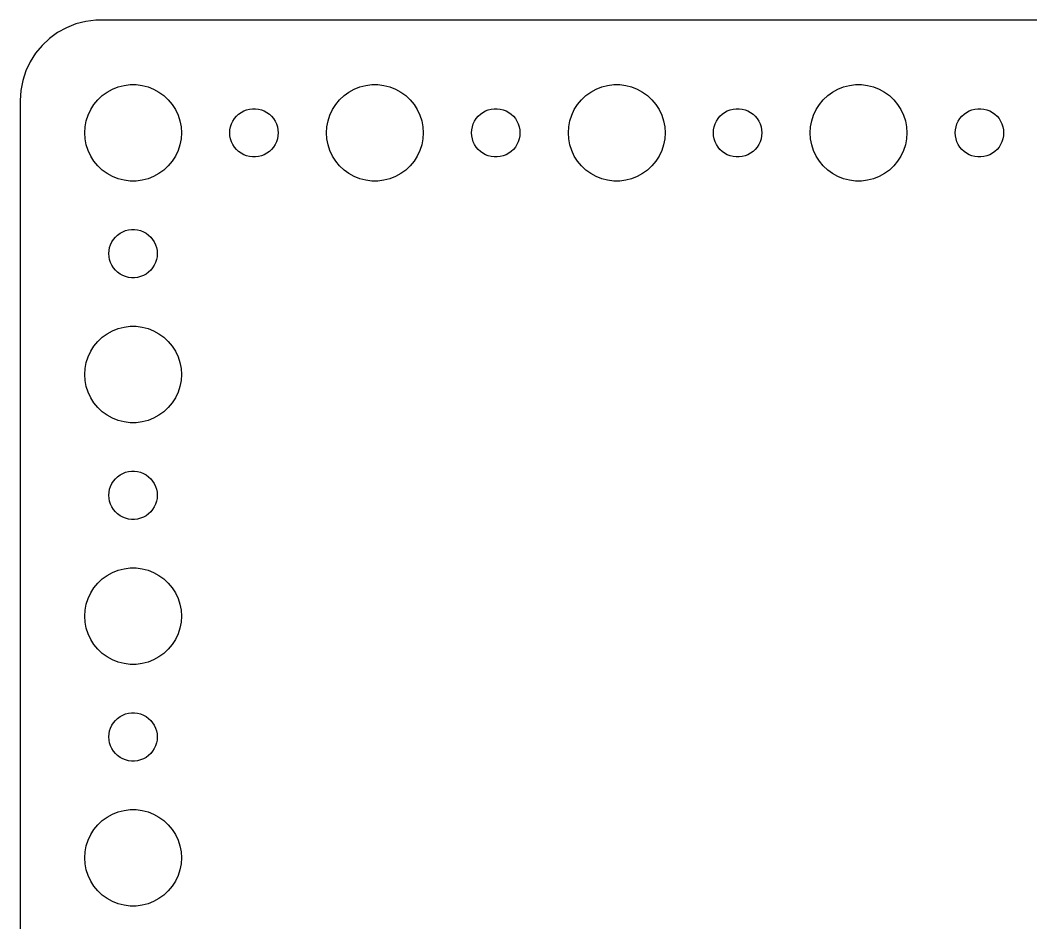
# Model space of a CAD drawing. Header units: metres. Extents: x -134 to 134, y 518 to 1078.
# Drawn here: x -134.5 to -71.8, y 680 to 736 of the extents above; entities that cross this region are included whole.
import ezdxf

# ---------------------------------------------------------------- set-up
doc = ezdxf.new("R2010")
doc.units = ezdxf.units.M

msp = doc.modelspace()

# ---------------------------------------------------------------- linework, layer by layer
for p, q in [((-129.814, 735.99), (-130.437, 735.911)), ((129.814, 735.99), (-129.814, 735.99)), ((-131.629, 735.524), (-132.179, 735.222)), ((-131.045, 735.755), (-131.629, 735.524)), ((-130.437, 735.911), (-131.045, 735.755)), ((-132.687, 734.853), (-133.145, 734.423)), ((-132.179, 735.222), (-132.687, 734.853)), ((-133.145, 734.423), (-133.545, 733.939)), ((-133.545, 733.939), (-133.882, 733.409)), ((-134.149, 732.841), (-134.343, 732.243)), ((-133.882, 733.409), (-134.149, 732.841)), ((-134.343, 732.243), (-134.461, 731.627)), ((-134.461, 731.627), (-134.5, 731)), ((-129.107, 731.533), (-128.777, 731.714)), ((-128.777, 731.714), (-128.427, 731.853)), ((-128.427, 731.853), (-128.062, 731.947)), ((-128.062, 731.947), (-127.688, 731.994)), ((-127.688, 731.994), (-127.312, 731.994)), ((-127.312, 731.994), (-126.938, 731.947)), ((-126.938, 731.947), (-126.573, 731.853)), ((-126.573, 731.853), (-126.223, 731.714)), ((-126.223, 731.714), (-125.893, 731.533)), ((-114.107, 731.533), (-113.777, 731.714)), ((-113.777, 731.714), (-113.427, 731.853)), ((-113.427, 731.853), (-113.062, 731.947)), ((-113.062, 731.947), (-112.688, 731.994)), ((-112.688, 731.994), (-112.312, 731.994)), ((-112.312, 731.994), (-111.938, 731.947)), ((-111.938, 731.947), (-111.573, 731.853)), ((-111.573, 731.853), (-111.223, 731.714)), ((-111.223, 731.714), (-110.893, 731.533)), ((-99.1075, 731.533), (-98.7773, 731.714)), ((-98.7773, 731.714), (-98.427, 731.853)), ((-98.427, 731.853), (-98.0621, 731.947)), ((-98.0621, 731.947), (-97.6884, 731.994)), ((-97.6884, 731.994), (-97.3116, 731.994)), ((-97.3116, 731.994), (-96.9379, 731.947)), ((-96.9379, 731.947), (-96.573, 731.853)), ((-96.573, 731.853), (-96.2227, 731.714)), ((-96.2227, 731.714), (-95.8925, 731.533)), ((-84.1075, 731.533), (-83.7773, 731.714)), ((-83.7773, 731.714), (-83.427, 731.853)), ((-83.427, 731.853), (-83.0621, 731.947)), ((-83.0621, 731.947), (-82.6884, 731.994)), ((-82.6884, 731.994), (-82.3116, 731.994)), ((-82.3116, 731.994), (-81.9379, 731.947)), ((-81.9379, 731.947), (-81.573, 731.853)), ((-81.573, 731.853), (-81.2227, 731.714)), ((-81.2227, 731.714), (-80.8925, 731.533)), ((-134.5, 731), (-134.5, 637)), ((-129.927, 730.763), (-129.687, 731.054)), ((-129.687, 731.054), (-129.412, 731.312)), ((-129.412, 731.312), (-129.107, 731.533)), ((-125.893, 731.533), (-125.588, 731.312)), ((-125.588, 731.312), (-125.313, 731.054)), ((-125.313, 731.054), (-125.073, 730.763)), ((-114.927, 730.763), (-114.687, 731.054)), ((-114.687, 731.054), (-114.412, 731.312)), ((-114.412, 731.312), (-114.107, 731.533)), ((-110.893, 731.533), (-110.588, 731.312)), ((-110.588, 731.312), (-110.313, 731.054)), ((-110.313, 731.054), (-110.073, 730.763)), ((-99.927, 730.763), (-99.6869, 731.054)), ((-99.6869, 731.054), (-99.4123, 731.312)), ((-99.4123, 731.312), (-99.1075, 731.533)), ((-95.8925, 731.533), (-95.5877, 731.312)), ((-95.5877, 731.312), (-95.3131, 731.054)), ((-95.3131, 731.054), (-95.073, 730.763)), ((-84.927, 730.763), (-84.6869, 731.054)), ((-84.6869, 731.054), (-84.4123, 731.312)), ((-84.4123, 731.312), (-84.1075, 731.533)), ((-80.8925, 731.533), (-80.5877, 731.312)), ((-80.5877, 731.312), (-80.3131, 731.054)), ((-80.3131, 731.054), (-80.073, 730.763)), ((-130.289, 730.104), (-130.129, 730.445)), ((-130.129, 730.445), (-129.927, 730.763)), ((-125.073, 730.763), (-124.871, 730.445)), ((-124.871, 730.445), (-124.711, 730.104)), ((-120.804, 730.266), (-120.639, 730.357)), ((-120.639, 730.357), (-120.464, 730.427)), ((-120.464, 730.427), (-120.281, 730.473)), ((-120.281, 730.473), (-120.094, 730.497)), ((-120.094, 730.497), (-119.906, 730.497)), ((-119.906, 730.497), (-119.719, 730.473)), ((-119.719, 730.473), (-119.536, 730.427)), ((-119.536, 730.427), (-119.361, 730.357)), ((-119.361, 730.357), (-119.196, 730.266)), ((-115.289, 730.104), (-115.129, 730.445)), ((-115.129, 730.445), (-114.927, 730.763)), ((-110.073, 730.763), (-109.871, 730.445)), ((-109.871, 730.445), (-109.711, 730.104)), ((-105.804, 730.266), (-105.639, 730.357)), ((-105.639, 730.357), (-105.464, 730.427)), ((-105.464, 730.427), (-105.281, 730.473)), ((-105.281, 730.473), (-105.094, 730.497)), ((-105.094, 730.497), (-104.906, 730.497)), ((-104.906, 730.497), (-104.719, 730.473)), ((-104.719, 730.473), (-104.536, 730.427)), ((-104.536, 730.427), (-104.361, 730.357)), ((-104.361, 730.357), (-104.196, 730.266)), ((-100.289, 730.104), (-100.129, 730.445)), ((-100.129, 730.445), (-99.927, 730.763)), ((-95.073, 730.763), (-94.8711, 730.445)), ((-94.8711, 730.445), (-94.7107, 730.104)), ((-90.8037, 730.266), (-90.6387, 730.357)), ((-90.6387, 730.357), (-90.4635, 730.427)), ((-90.4635, 730.427), (-90.2811, 730.473)), ((-90.2811, 730.473), (-90.0942, 730.497)), ((-90.0942, 730.497), (-89.9058, 730.497)), ((-89.9058, 730.497), (-89.7189, 730.473)), ((-89.7189, 730.473), (-89.5365, 730.427)), ((-89.5365, 730.427), (-89.3613, 730.357)), ((-89.3613, 730.357), (-89.1963, 730.266)), ((-85.2893, 730.104), (-85.1289, 730.445)), ((-85.1289, 730.445), (-84.927, 730.763)), ((-80.073, 730.763), (-79.8711, 730.445)), ((-79.8711, 730.445), (-79.7107, 730.104)), ((-75.8037, 730.266), (-75.6387, 730.357)), ((-75.6387, 730.357), (-75.4635, 730.427)), ((-75.4635, 730.427), (-75.2811, 730.473)), ((-75.2811, 730.473), (-75.0942, 730.497)), ((-75.0942, 730.497), (-74.9058, 730.497)), ((-74.9058, 730.497), (-74.7189, 730.473)), ((-74.7189, 730.473), (-74.5365, 730.427)), ((-74.5365, 730.427), (-74.3613, 730.357)), ((-74.3613, 730.357), (-74.1963, 730.266)), ((-130.476, 729.376), (-130.406, 729.746)), ((-130.406, 729.746), (-130.289, 730.104)), ((-124.711, 730.104), (-124.594, 729.746)), ((-124.594, 729.746), (-124.524, 729.376)), ((-121.395, 729.552), (-121.314, 729.723)), ((-121.314, 729.723), (-121.214, 729.882)), ((-121.214, 729.882), (-121.093, 730.027)), ((-121.093, 730.027), (-120.956, 730.156)), ((-120.956, 730.156), (-120.804, 730.266)), ((-119.196, 730.266), (-119.044, 730.156)), ((-119.044, 730.156), (-118.907, 730.027)), ((-118.907, 730.027), (-118.786, 729.882)), ((-118.786, 729.882), (-118.686, 729.723)), ((-118.686, 729.723), (-118.605, 729.552)), ((-115.476, 729.376), (-115.406, 729.746)), ((-115.406, 729.746), (-115.289, 730.104)), ((-109.711, 730.104), (-109.594, 729.746)), ((-109.594, 729.746), (-109.524, 729.376)), ((-106.395, 729.552), (-106.314, 729.723)), ((-106.314, 729.723), (-106.214, 729.882)), ((-106.214, 729.882), (-106.093, 730.027)), ((-106.093, 730.027), (-105.956, 730.156)), ((-105.956, 730.156), (-105.804, 730.266)), ((-104.196, 730.266), (-104.044, 730.156)), ((-104.044, 730.156), (-103.907, 730.027)), ((-103.907, 730.027), (-103.786, 729.882)), ((-103.786, 729.882), (-103.686, 729.723)), ((-103.686, 729.723), (-103.605, 729.552)), ((-100.476, 729.376), (-100.406, 729.746)), ((-100.406, 729.746), (-100.289, 730.104)), ((-94.7107, 730.104), (-94.5943, 729.746)), ((-94.5943, 729.746), (-94.5237, 729.376)), ((-91.3947, 729.552), (-91.3145, 729.723)), ((-91.3145, 729.723), (-91.2135, 729.882)), ((-91.2135, 729.882), (-91.0934, 730.027)), ((-91.0934, 730.027), (-90.9561, 730.156)), ((-90.9561, 730.156), (-90.8037, 730.266)), ((-89.1963, 730.266), (-89.0439, 730.156)), ((-89.0439, 730.156), (-88.9065, 730.027)), ((-88.9065, 730.027), (-88.7865, 729.882)), ((-88.7865, 729.882), (-88.6855, 729.723)), ((-88.6855, 729.723), (-88.6053, 729.552)), ((-85.4763, 729.376), (-85.4057, 729.746)), ((-85.4057, 729.746), (-85.2893, 730.104)), ((-79.7107, 730.104), (-79.5943, 729.746)), ((-79.5943, 729.746), (-79.5237, 729.376)), ((-76.3947, 729.552), (-76.3145, 729.723)), ((-76.3145, 729.723), (-76.2135, 729.882)), ((-76.2135, 729.882), (-76.0934, 730.027)), ((-76.0934, 730.027), (-75.9561, 730.156)), ((-75.9561, 730.156), (-75.8037, 730.266)), ((-74.1963, 730.266), (-74.0439, 730.156)), ((-74.0439, 730.156), (-73.9065, 730.027)), ((-73.9065, 730.027), (-73.7865, 729.882)), ((-73.7865, 729.882), (-73.6855, 729.723)), ((-73.6855, 729.723), (-73.6053, 729.552)), ((-130.5, 729), (-130.476, 729.376)), ((-124.524, 729.376), (-124.5, 729)), ((-121.5, 729), (-121.488, 729.188)), ((-121.488, 729.188), (-121.453, 729.373)), ((-121.453, 729.373), (-121.395, 729.552)), ((-118.605, 729.552), (-118.547, 729.373)), ((-118.547, 729.373), (-118.512, 729.188)), ((-118.512, 729.188), (-118.5, 729)), ((-115.5, 729), (-115.476, 729.376)), ((-109.524, 729.376), (-109.5, 729)), ((-106.5, 729), (-106.488, 729.188)), ((-106.488, 729.188), (-106.453, 729.373)), ((-106.453, 729.373), (-106.395, 729.552)), ((-103.605, 729.552), (-103.547, 729.373)), ((-103.547, 729.373), (-103.512, 729.188)), ((-103.512, 729.188), (-103.5, 729)), ((-100.5, 729), (-100.476, 729.376)), ((-94.5237, 729.376), (-94.5, 729)), ((-91.5, 729), (-91.4882, 729.188)), ((-91.4882, 729.188), (-91.4529, 729.373)), ((-91.4529, 729.373), (-91.3947, 729.552)), ((-88.6053, 729.552), (-88.5471, 729.373)), ((-88.5471, 729.373), (-88.5118, 729.188)), ((-88.5118, 729.188), (-88.5, 729)), ((-85.5, 729), (-85.4763, 729.376)), ((-79.5237, 729.376), (-79.5, 729)), ((-76.5, 729), (-76.4882, 729.188)), ((-76.4882, 729.188), (-76.4529, 729.373)), ((-76.4529, 729.373), (-76.3947, 729.552)), ((-73.6053, 729.552), (-73.5471, 729.373)), ((-73.5471, 729.373), (-73.5118, 729.188)), ((-73.5118, 729.188), (-73.5, 729)), ((-130.476, 728.624), (-130.5, 729)), ((-130.406, 728.254), (-130.476, 728.624)), ((-124.524, 728.624), (-124.594, 728.254)), ((-124.5, 729), (-124.524, 728.624)), ((-121.488, 728.812), (-121.5, 729)), ((-121.453, 728.627), (-121.488, 728.812)), ((-121.395, 728.448), (-121.453, 728.627)), ((-121.314, 728.277), (-121.395, 728.448)), ((-118.605, 728.448), (-118.686, 728.277)), ((-118.547, 728.627), (-118.605, 728.448)), ((-118.512, 728.812), (-118.547, 728.627)), ((-118.5, 729), (-118.512, 728.812)), ((-115.476, 728.624), (-115.5, 729)), ((-115.406, 728.254), (-115.476, 728.624)), ((-109.524, 728.624), (-109.594, 728.254)), ((-109.5, 729), (-109.524, 728.624)), ((-106.488, 728.812), (-106.5, 729)), ((-106.453, 728.627), (-106.488, 728.812)), ((-106.395, 728.448), (-106.453, 728.627)), ((-106.314, 728.277), (-106.395, 728.448)), ((-103.605, 728.448), (-103.686, 728.277)), ((-103.547, 728.627), (-103.605, 728.448)), ((-103.512, 728.812), (-103.547, 728.627)), ((-103.5, 729), (-103.512, 728.812)), ((-100.476, 728.624), (-100.5, 729)), ((-100.406, 728.254), (-100.476, 728.624)), ((-94.5237, 728.624), (-94.5943, 728.254)), ((-94.5, 729), (-94.5237, 728.624)), ((-91.4882, 728.812), (-91.5, 729)), ((-91.4529, 728.627), (-91.4882, 728.812)), ((-91.3947, 728.448), (-91.4529, 728.627)), ((-91.3145, 728.277), (-91.3947, 728.448)), ((-88.6053, 728.448), (-88.6855, 728.277)), ((-88.5471, 728.627), (-88.6053, 728.448)), ((-88.5118, 728.812), (-88.5471, 728.627)), ((-88.5, 729), (-88.5118, 728.812)), ((-85.4763, 728.624), (-85.5, 729)), ((-85.4057, 728.254), (-85.4763, 728.624)), ((-79.5237, 728.624), (-79.5943, 728.254)), ((-79.5, 729), (-79.5237, 728.624)), ((-76.4882, 728.812), (-76.5, 729)), ((-76.4529, 728.627), (-76.4882, 728.812)), ((-76.3947, 728.448), (-76.4529, 728.627)), ((-76.3145, 728.277), (-76.3947, 728.448)), ((-73.6053, 728.448), (-73.6855, 728.277)), ((-73.5471, 728.627), (-73.6053, 728.448)), ((-73.5118, 728.812), (-73.5471, 728.627)), ((-73.5, 729), (-73.5118, 728.812)), ((-130.289, 727.896), (-130.406, 728.254)), ((-130.129, 727.555), (-130.289, 727.896)), ((-124.711, 727.896), (-124.871, 727.555)), ((-124.594, 728.254), (-124.711, 727.896)), ((-121.214, 728.118), (-121.314, 728.277)), ((-121.093, 727.973), (-121.214, 728.118)), ((-120.956, 727.844), (-121.093, 727.973)), ((-120.804, 727.734), (-120.956, 727.844)), ((-119.044, 727.844), (-119.196, 727.734)), ((-118.907, 727.973), (-119.044, 727.844)), ((-118.786, 728.118), (-118.907, 727.973)), ((-118.686, 728.277), (-118.786, 728.118)), ((-115.289, 727.896), (-115.406, 728.254)), ((-115.129, 727.555), (-115.289, 727.896)), ((-109.711, 727.896), (-109.871, 727.555)), ((-109.594, 728.254), (-109.711, 727.896)), ((-106.214, 728.118), (-106.314, 728.277)), ((-106.093, 727.973), (-106.214, 728.118)), ((-105.956, 727.844), (-106.093, 727.973)), ((-105.804, 727.734), (-105.956, 727.844)), ((-104.044, 727.844), (-104.196, 727.734)), ((-103.907, 727.973), (-104.044, 727.844)), ((-103.786, 728.118), (-103.907, 727.973)), ((-103.686, 728.277), (-103.786, 728.118)), ((-100.289, 727.896), (-100.406, 728.254)), ((-100.129, 727.555), (-100.289, 727.896)), ((-94.7107, 727.896), (-94.8711, 727.555)), ((-94.5943, 728.254), (-94.7107, 727.896)), ((-91.2135, 728.118), (-91.3145, 728.277)), ((-91.0934, 727.973), (-91.2135, 728.118)), ((-90.9561, 727.844), (-91.0934, 727.973)), ((-90.8037, 727.734), (-90.9561, 727.844)), ((-89.0439, 727.844), (-89.1963, 727.734)), ((-88.9065, 727.973), (-89.0439, 727.844)), ((-88.7865, 728.118), (-88.9065, 727.973)), ((-88.6855, 728.277), (-88.7865, 728.118)), ((-85.2893, 727.896), (-85.4057, 728.254)), ((-85.1289, 727.555), (-85.2893, 727.896)), ((-79.7107, 727.896), (-79.8711, 727.555)), ((-79.5943, 728.254), (-79.7107, 727.896)), ((-76.2135, 728.118), (-76.3145, 728.277)), ((-76.0934, 727.973), (-76.2135, 728.118)), ((-75.9561, 727.844), (-76.0934, 727.973)), ((-75.8037, 727.734), (-75.9561, 727.844)), ((-74.0439, 727.844), (-74.1963, 727.734)), ((-73.9065, 727.973), (-74.0439, 727.844)), ((-73.7865, 728.118), (-73.9065, 727.973)), ((-73.6855, 728.277), (-73.7865, 728.118)), ((-129.927, 727.237), (-130.129, 727.555)), ((-129.687, 726.946), (-129.927, 727.237)), ((-125.073, 727.237), (-125.313, 726.946)), ((-124.871, 727.555), (-125.073, 727.237)), ((-120.639, 727.643), (-120.804, 727.734)), ((-120.464, 727.573), (-120.639, 727.643)), ((-120.281, 727.527), (-120.464, 727.573)), ((-120.094, 727.503), (-120.281, 727.527)), ((-119.906, 727.503), (-120.094, 727.503)), ((-119.719, 727.527), (-119.906, 727.503)), ((-119.536, 727.573), (-119.719, 727.527)), ((-119.361, 727.643), (-119.536, 727.573)), ((-119.196, 727.734), (-119.361, 727.643)), ((-114.927, 727.237), (-115.129, 727.555)), ((-114.687, 726.946), (-114.927, 727.237)), ((-110.073, 727.237), (-110.313, 726.946)), ((-109.871, 727.555), (-110.073, 727.237)), ((-105.639, 727.643), (-105.804, 727.734)), ((-105.464, 727.573), (-105.639, 727.643)), ((-105.281, 727.527), (-105.464, 727.573)), ((-105.094, 727.503), (-105.281, 727.527)), ((-104.906, 727.503), (-105.094, 727.503)), ((-104.719, 727.527), (-104.906, 727.503)), ((-104.536, 727.573), (-104.719, 727.527)), ((-104.361, 727.643), (-104.536, 727.573)), ((-104.196, 727.734), (-104.361, 727.643)), ((-99.927, 727.237), (-100.129, 727.555)), ((-99.6869, 726.946), (-99.927, 727.237)), ((-95.073, 727.237), (-95.3131, 726.946)), ((-94.8711, 727.555), (-95.073, 727.237)), ((-90.6387, 727.643), (-90.8037, 727.734)), ((-90.4635, 727.573), (-90.6387, 727.643)), ((-90.2811, 727.527), (-90.4635, 727.573)), ((-90.0942, 727.503), (-90.2811, 727.527)), ((-89.9058, 727.503), (-90.0942, 727.503)), ((-89.7189, 727.527), (-89.9058, 727.503)), ((-89.5365, 727.573), (-89.7189, 727.527)), ((-89.3613, 727.643), (-89.5365, 727.573)), ((-89.1963, 727.734), (-89.3613, 727.643)), ((-84.927, 727.237), (-85.1289, 727.555)), ((-84.6869, 726.946), (-84.927, 727.237)), ((-80.073, 727.237), (-80.3131, 726.946)), ((-79.8711, 727.555), (-80.073, 727.237)), ((-75.6387, 727.643), (-75.8037, 727.734)), ((-75.4635, 727.573), (-75.6387, 727.643)), ((-75.2811, 727.527), (-75.4635, 727.573)), ((-75.0942, 727.503), (-75.2811, 727.527)), ((-74.9058, 727.503), (-75.0942, 727.503)), ((-74.7189, 727.527), (-74.9058, 727.503)), ((-74.5365, 727.573), (-74.7189, 727.527)), ((-74.3613, 727.643), (-74.5365, 727.573)), ((-74.1963, 727.734), (-74.3613, 727.643)), ((-129.412, 726.688), (-129.687, 726.946)), ((-129.107, 726.467), (-129.412, 726.688)), ((-125.588, 726.688), (-125.893, 726.467)), ((-125.313, 726.946), (-125.588, 726.688)), ((-114.412, 726.688), (-114.687, 726.946)), ((-114.107, 726.467), (-114.412, 726.688)), ((-110.588, 726.688), (-110.893, 726.467)), ((-110.313, 726.946), (-110.588, 726.688)), ((-99.4123, 726.688), (-99.6869, 726.946)), ((-99.1075, 726.467), (-99.4123, 726.688)), ((-95.5877, 726.688), (-95.8925, 726.467)), ((-95.3131, 726.946), (-95.5877, 726.688)), ((-84.4123, 726.688), (-84.6869, 726.946)), ((-84.1075, 726.467), (-84.4123, 726.688)), ((-80.5877, 726.688), (-80.8925, 726.467)), ((-80.3131, 726.946), (-80.5877, 726.688)), ((-128.777, 726.286), (-129.107, 726.467)), ((-128.427, 726.147), (-128.777, 726.286)), ((-128.062, 726.053), (-128.427, 726.147)), ((-127.688, 726.006), (-128.062, 726.053)), ((-127.312, 726.006), (-127.688, 726.006)), ((-126.938, 726.053), (-127.312, 726.006)), ((-126.573, 726.147), (-126.938, 726.053)), ((-126.223, 726.286), (-126.573, 726.147)), ((-125.893, 726.467), (-126.223, 726.286)), ((-113.777, 726.286), (-114.107, 726.467)), ((-113.427, 726.147), (-113.777, 726.286)), ((-113.062, 726.053), (-113.427, 726.147)), ((-112.688, 726.006), (-113.062, 726.053)), ((-112.312, 726.006), (-112.688, 726.006)), ((-111.938, 726.053), (-112.312, 726.006)), ((-111.573, 726.147), (-111.938, 726.053)), ((-111.223, 726.286), (-111.573, 726.147)), ((-110.893, 726.467), (-111.223, 726.286)), ((-98.7773, 726.286), (-99.1075, 726.467)), ((-98.427, 726.147), (-98.7773, 726.286)), ((-98.0621, 726.053), (-98.427, 726.147)), ((-97.6884, 726.006), (-98.0621, 726.053)), ((-97.3116, 726.006), (-97.6884, 726.006)), ((-96.9379, 726.053), (-97.3116, 726.006)), ((-96.573, 726.147), (-96.9379, 726.053)), ((-96.2227, 726.286), (-96.573, 726.147)), ((-95.8925, 726.467), (-96.2227, 726.286)), ((-83.7773, 726.286), (-84.1075, 726.467)), ((-83.427, 726.147), (-83.7773, 726.286)), ((-83.0621, 726.053), (-83.427, 726.147)), ((-82.6884, 726.006), (-83.0621, 726.053)), ((-82.3116, 726.006), (-82.6884, 726.006)), ((-81.9379, 726.053), (-82.3116, 726.006)), ((-81.573, 726.147), (-81.9379, 726.053)), ((-81.2227, 726.286), (-81.573, 726.147)), ((-80.8925, 726.467), (-81.2227, 726.286)), ((-128.456, 722.656), (-128.304, 722.766)), ((-128.304, 722.766), (-128.139, 722.857)), ((-128.139, 722.857), (-127.964, 722.927)), ((-127.964, 722.927), (-127.781, 722.973)), ((-127.781, 722.973), (-127.594, 722.997)), ((-127.594, 722.997), (-127.406, 722.997)), ((-127.406, 722.997), (-127.219, 722.973)), ((-127.219, 722.973), (-127.036, 722.927)), ((-127.036, 722.927), (-126.861, 722.857)), ((-126.861, 722.857), (-126.696, 722.766)), ((-126.696, 722.766), (-126.544, 722.656)), ((-128.895, 722.052), (-128.814, 722.223)), ((-128.814, 722.223), (-128.714, 722.382)), ((-128.714, 722.382), (-128.593, 722.527)), ((-128.593, 722.527), (-128.456, 722.656)), ((-126.544, 722.656), (-126.407, 722.527)), ((-126.407, 722.527), (-126.286, 722.382)), ((-126.286, 722.382), (-126.186, 722.223)), ((-126.186, 722.223), (-126.105, 722.052)), ((-129, 721.5), (-128.988, 721.688)), ((-128.988, 721.688), (-128.953, 721.873)), ((-128.953, 721.873), (-128.895, 722.052)), ((-126.105, 722.052), (-126.047, 721.873)), ((-126.047, 721.873), (-126.012, 721.688)), ((-126.012, 721.688), (-126, 721.5)), ((-128.988, 721.312), (-129, 721.5)), ((-128.953, 721.127), (-128.988, 721.312)), ((-128.895, 720.948), (-128.953, 721.127)), ((-128.814, 720.777), (-128.895, 720.948)), ((-126.105, 720.948), (-126.186, 720.777)), ((-126.047, 721.127), (-126.105, 720.948)), ((-126.012, 721.312), (-126.047, 721.127)), ((-126, 721.5), (-126.012, 721.312)), ((-128.714, 720.618), (-128.814, 720.777)), ((-128.593, 720.473), (-128.714, 720.618)), ((-128.456, 720.344), (-128.593, 720.473)), ((-128.304, 720.234), (-128.456, 720.344)), ((-126.544, 720.344), (-126.696, 720.234)), ((-126.407, 720.473), (-126.544, 720.344)), ((-126.286, 720.618), (-126.407, 720.473)), ((-126.186, 720.777), (-126.286, 720.618)), ((-128.139, 720.143), (-128.304, 720.234)), ((-127.964, 720.073), (-128.139, 720.143)), ((-127.781, 720.027), (-127.964, 720.073)), ((-127.594, 720.003), (-127.781, 720.027)), ((-127.406, 720.003), (-127.594, 720.003)), ((-127.219, 720.027), (-127.406, 720.003)), ((-127.036, 720.073), (-127.219, 720.027)), ((-126.861, 720.143), (-127.036, 720.073)), ((-126.696, 720.234), (-126.861, 720.143)), ((-129.412, 716.312), (-129.107, 716.533)), ((-129.107, 716.533), (-128.777, 716.714)), ((-128.777, 716.714), (-128.427, 716.853)), ((-128.427, 716.853), (-128.062, 716.947)), ((-128.062, 716.947), (-127.688, 716.994)), ((-127.688, 716.994), (-127.312, 716.994)), ((-127.312, 716.994), (-126.938, 716.947)), ((-126.938, 716.947), (-126.573, 716.853)), ((-126.573, 716.853), (-126.223, 716.714)), ((-126.223, 716.714), (-125.893, 716.533)), ((-125.893, 716.533), (-125.588, 716.312)), ((-129.927, 715.763), (-129.687, 716.054)), ((-129.687, 716.054), (-129.412, 716.312)), ((-125.588, 716.312), (-125.313, 716.054)), ((-125.313, 716.054), (-125.073, 715.763)), ((-130.289, 715.104), (-130.129, 715.445)), ((-130.129, 715.445), (-129.927, 715.763)), ((-125.073, 715.763), (-124.871, 715.445)), ((-124.871, 715.445), (-124.711, 715.104)), ((-130.476, 714.376), (-130.406, 714.746)), ((-130.406, 714.746), (-130.289, 715.104)), ((-124.711, 715.104), (-124.594, 714.746)), ((-124.594, 714.746), (-124.524, 714.376)), ((-130.5, 714), (-130.476, 714.376)), ((-130.476, 713.624), (-130.5, 714)), ((-124.524, 714.376), (-124.5, 714)), ((-124.5, 714), (-124.524, 713.624)), ((-130.406, 713.254), (-130.476, 713.624)), ((-124.524, 713.624), (-124.594, 713.254)), ((-130.289, 712.896), (-130.406, 713.254)), ((-130.129, 712.555), (-130.289, 712.896)), ((-124.711, 712.896), (-124.871, 712.555)), ((-124.594, 713.254), (-124.711, 712.896)), ((-129.927, 712.237), (-130.129, 712.555)), ((-129.687, 711.946), (-129.927, 712.237)), ((-125.073, 712.237), (-125.313, 711.946)), ((-124.871, 712.555), (-125.073, 712.237)), ((-129.412, 711.688), (-129.687, 711.946)), ((-129.107, 711.467), (-129.412, 711.688)), ((-125.588, 711.688), (-125.893, 711.467)), ((-125.313, 711.946), (-125.588, 711.688)), ((-128.777, 711.286), (-129.107, 711.467)), ((-128.427, 711.147), (-128.777, 711.286)), ((-128.062, 711.053), (-128.427, 711.147)), ((-127.688, 711.006), (-128.062, 711.053)), ((-127.312, 711.006), (-127.688, 711.006)), ((-126.938, 711.053), (-127.312, 711.006)), ((-126.573, 711.147), (-126.938, 711.053)), ((-126.223, 711.286), (-126.573, 711.147)), ((-125.893, 711.467), (-126.223, 711.286)), ((-128.456, 707.656), (-128.304, 707.766)), ((-128.304, 707.766), (-128.139, 707.857)), ((-128.139, 707.857), (-127.964, 707.927)), ((-127.964, 707.927), (-127.781, 707.973)), ((-127.781, 707.973), (-127.594, 707.997)), ((-127.594, 707.997), (-127.406, 707.997)), ((-127.406, 707.997), (-127.219, 707.973)), ((-127.219, 707.973), (-127.036, 707.927)), ((-127.036, 707.927), (-126.861, 707.857)), ((-126.861, 707.857), (-126.696, 707.766)), ((-126.696, 707.766), (-126.544, 707.656)), ((-128.895, 707.052), (-128.814, 707.223)), ((-128.814, 707.223), (-128.714, 707.382)), ((-128.714, 707.382), (-128.593, 707.527)), ((-128.593, 707.527), (-128.456, 707.656)), ((-126.544, 707.656), (-126.407, 707.527)), ((-126.407, 707.527), (-126.286, 707.382)), ((-126.286, 707.382), (-126.186, 707.223)), ((-126.186, 707.223), (-126.105, 707.052)), ((-129, 706.5), (-128.988, 706.688)), ((-128.988, 706.312), (-129, 706.5)), ((-128.988, 706.688), (-128.953, 706.873)), ((-128.953, 706.873), (-128.895, 707.052)), ((-126.105, 707.052), (-126.047, 706.873)), ((-126.047, 706.873), (-126.012, 706.688)), ((-126.012, 706.688), (-126, 706.5)), ((-126, 706.5), (-126.012, 706.312)), ((-128.953, 706.127), (-128.988, 706.312)), ((-128.895, 705.948), (-128.953, 706.127)), ((-128.814, 705.777), (-128.895, 705.948)), ((-126.105, 705.948), (-126.186, 705.777)), ((-126.047, 706.127), (-126.105, 705.948)), ((-126.012, 706.312), (-126.047, 706.127)), ((-128.714, 705.618), (-128.814, 705.777)), ((-128.593, 705.473), (-128.714, 705.618)), ((-128.456, 705.344), (-128.593, 705.473)), ((-128.304, 705.234), (-128.456, 705.344)), ((-128.139, 705.143), (-128.304, 705.234)), ((-126.696, 705.234), (-126.861, 705.143)), ((-126.544, 705.344), (-126.696, 705.234)), ((-126.407, 705.473), (-126.544, 705.344)), ((-126.286, 705.618), (-126.407, 705.473)), ((-126.186, 705.777), (-126.286, 705.618)), ((-127.964, 705.073), (-128.139, 705.143)), ((-127.781, 705.027), (-127.964, 705.073)), ((-127.594, 705.003), (-127.781, 705.027)), ((-127.406, 705.003), (-127.594, 705.003)), ((-127.219, 705.027), (-127.406, 705.003)), ((-127.036, 705.073), (-127.219, 705.027)), ((-126.861, 705.143), (-127.036, 705.073)), ((-129.412, 701.312), (-129.107, 701.533)), ((-129.107, 701.533), (-128.777, 701.714)), ((-128.777, 701.714), (-128.427, 701.853)), ((-128.427, 701.853), (-128.062, 701.947)), ((-128.062, 701.947), (-127.688, 701.994)), ((-127.688, 701.994), (-127.312, 701.994)), ((-127.312, 701.994), (-126.938, 701.947)), ((-126.938, 701.947), (-126.573, 701.853)), ((-126.573, 701.853), (-126.223, 701.714)), ((-126.223, 701.714), (-125.893, 701.533)), ((-125.893, 701.533), (-125.588, 701.312)), ((-129.927, 700.763), (-129.687, 701.054)), ((-129.687, 701.054), (-129.412, 701.312)), ((-125.588, 701.312), (-125.313, 701.054)), ((-125.313, 701.054), (-125.073, 700.763)), ((-130.289, 700.104), (-130.129, 700.445)), ((-130.129, 700.445), (-129.927, 700.763)), ((-125.073, 700.763), (-124.871, 700.445)), ((-124.871, 700.445), (-124.711, 700.104)), ((-130.476, 699.376), (-130.406, 699.746)), ((-130.406, 699.746), (-130.289, 700.104)), ((-124.711, 700.104), (-124.594, 699.746)), ((-124.594, 699.746), (-124.524, 699.376)), ((-130.5, 699), (-130.476, 699.376)), ((-130.476, 698.624), (-130.5, 699)), ((-124.524, 699.376), (-124.5, 699)), ((-124.5, 699), (-124.524, 698.624)), ((-130.406, 698.254), (-130.476, 698.624)), ((-124.524, 698.624), (-124.594, 698.254)), ((-130.289, 697.896), (-130.406, 698.254)), ((-130.129, 697.555), (-130.289, 697.896)), ((-124.711, 697.896), (-124.871, 697.555)), ((-124.594, 698.254), (-124.711, 697.896)), ((-129.927, 697.237), (-130.129, 697.555)), ((-129.687, 696.946), (-129.927, 697.237)), ((-125.073, 697.237), (-125.313, 696.946)), ((-124.871, 697.555), (-125.073, 697.237)), ((-129.412, 696.688), (-129.687, 696.946)), ((-129.107, 696.467), (-129.412, 696.688)), ((-128.777, 696.286), (-129.107, 696.467)), ((-125.893, 696.467), (-126.223, 696.286)), ((-125.588, 696.688), (-125.893, 696.467)), ((-125.313, 696.946), (-125.588, 696.688)), ((-128.427, 696.147), (-128.777, 696.286)), ((-128.062, 696.053), (-128.427, 696.147)), ((-127.688, 696.006), (-128.062, 696.053)), ((-127.312, 696.006), (-127.688, 696.006)), ((-126.938, 696.053), (-127.312, 696.006)), ((-126.573, 696.147), (-126.938, 696.053)), ((-126.223, 696.286), (-126.573, 696.147)), ((-128.456, 692.656), (-128.304, 692.766)), ((-128.304, 692.766), (-128.139, 692.857)), ((-128.139, 692.857), (-127.964, 692.927)), ((-127.964, 692.927), (-127.781, 692.973)), ((-127.781, 692.973), (-127.594, 692.997)), ((-127.594, 692.997), (-127.406, 692.997)), ((-127.406, 692.997), (-127.219, 692.973)), ((-127.219, 692.973), (-127.036, 692.927)), ((-127.036, 692.927), (-126.861, 692.857)), ((-126.861, 692.857), (-126.696, 692.766)), ((-126.696, 692.766), (-126.544, 692.656)), ((-128.953, 691.873), (-128.895, 692.052)), ((-128.895, 692.052), (-128.814, 692.223)), ((-128.814, 692.223), (-128.714, 692.382)), ((-128.714, 692.382), (-128.593, 692.527)), ((-128.593, 692.527), (-128.456, 692.656)), ((-126.544, 692.656), (-126.407, 692.527)), ((-126.407, 692.527), (-126.286, 692.382)), ((-126.286, 692.382), (-126.186, 692.223)), ((-126.186, 692.223), (-126.105, 692.052)), ((-126.105, 692.052), (-126.047, 691.873)), ((-129, 691.5), (-128.988, 691.688)), ((-128.988, 691.312), (-129, 691.5)), ((-128.988, 691.688), (-128.953, 691.873)), ((-126.047, 691.873), (-126.012, 691.688)), ((-126.012, 691.688), (-126, 691.5)), ((-126, 691.5), (-126.012, 691.312)), ((-128.953, 691.127), (-128.988, 691.312)), ((-128.895, 690.948), (-128.953, 691.127)), ((-128.814, 690.777), (-128.895, 690.948)), ((-126.105, 690.948), (-126.186, 690.777)), ((-126.047, 691.127), (-126.105, 690.948)), ((-126.012, 691.312), (-126.047, 691.127)), ((-128.714, 690.618), (-128.814, 690.777)), ((-128.593, 690.473), (-128.714, 690.618)), ((-128.456, 690.344), (-128.593, 690.473)), ((-128.304, 690.234), (-128.456, 690.344)), ((-128.139, 690.143), (-128.304, 690.234)), ((-126.696, 690.234), (-126.861, 690.143)), ((-126.544, 690.344), (-126.696, 690.234)), ((-126.407, 690.473), (-126.544, 690.344)), ((-126.286, 690.618), (-126.407, 690.473)), ((-126.186, 690.777), (-126.286, 690.618)), ((-127.964, 690.073), (-128.139, 690.143)), ((-127.781, 690.027), (-127.964, 690.073)), ((-127.594, 690.003), (-127.781, 690.027)), ((-127.406, 690.003), (-127.594, 690.003)), ((-127.219, 690.027), (-127.406, 690.003)), ((-127.036, 690.073), (-127.219, 690.027)), ((-126.861, 690.143), (-127.036, 690.073)), ((-129.412, 686.312), (-129.107, 686.533)), ((-129.107, 686.533), (-128.777, 686.714)), ((-128.777, 686.714), (-128.427, 686.853)), ((-128.427, 686.853), (-128.062, 686.947)), ((-128.062, 686.947), (-127.688, 686.994)), ((-127.688, 686.994), (-127.312, 686.994)), ((-127.312, 686.994), (-126.938, 686.947)), ((-126.938, 686.947), (-126.573, 686.853)), ((-126.573, 686.853), (-126.223, 686.714)), ((-126.223, 686.714), (-125.893, 686.533)), ((-125.893, 686.533), (-125.588, 686.312)), ((-129.927, 685.763), (-129.687, 686.054)), ((-129.687, 686.054), (-129.412, 686.312)), ((-125.588, 686.312), (-125.313, 686.054)), ((-125.313, 686.054), (-125.073, 685.763)), ((-130.289, 685.104), (-130.129, 685.445)), ((-130.129, 685.445), (-129.927, 685.763)), ((-125.073, 685.763), (-124.871, 685.445)), ((-124.871, 685.445), (-124.711, 685.104)), ((-130.476, 684.376), (-130.406, 684.746)), ((-130.406, 684.746), (-130.289, 685.104)), ((-124.711, 685.104), (-124.594, 684.746)), ((-124.594, 684.746), (-124.524, 684.376)), ((-130.5, 684), (-130.476, 684.376)), ((-130.476, 683.624), (-130.5, 684)), ((-124.524, 684.376), (-124.5, 684)), ((-124.5, 684), (-124.524, 683.624)), ((-130.406, 683.254), (-130.476, 683.624)), ((-124.524, 683.624), (-124.594, 683.254)), ((-130.289, 682.896), (-130.406, 683.254)), ((-130.129, 682.555), (-130.289, 682.896)), ((-124.711, 682.896), (-124.871, 682.555)), ((-124.594, 683.254), (-124.711, 682.896)), ((-129.927, 682.237), (-130.129, 682.555)), ((-129.687, 681.946), (-129.927, 682.237)), ((-125.073, 682.237), (-125.313, 681.946)), ((-124.871, 682.555), (-125.073, 682.237)), ((-129.412, 681.688), (-129.687, 681.946)), ((-129.107, 681.467), (-129.412, 681.688)), ((-128.777, 681.286), (-129.107, 681.467)), ((-125.893, 681.467), (-126.223, 681.286)), ((-125.588, 681.688), (-125.893, 681.467)), ((-125.313, 681.946), (-125.588, 681.688)), ((-128.427, 681.147), (-128.777, 681.286)), ((-128.062, 681.053), (-128.427, 681.147)), ((-127.688, 681.006), (-128.062, 681.053)), ((-127.312, 681.006), (-127.688, 681.006)), ((-126.938, 681.053), (-127.312, 681.006)), ((-126.573, 681.147), (-126.938, 681.053)), ((-126.223, 681.286), (-126.573, 681.147))]:
    msp.add_line(p, q)

doc.saveas('drawing.dxf')
